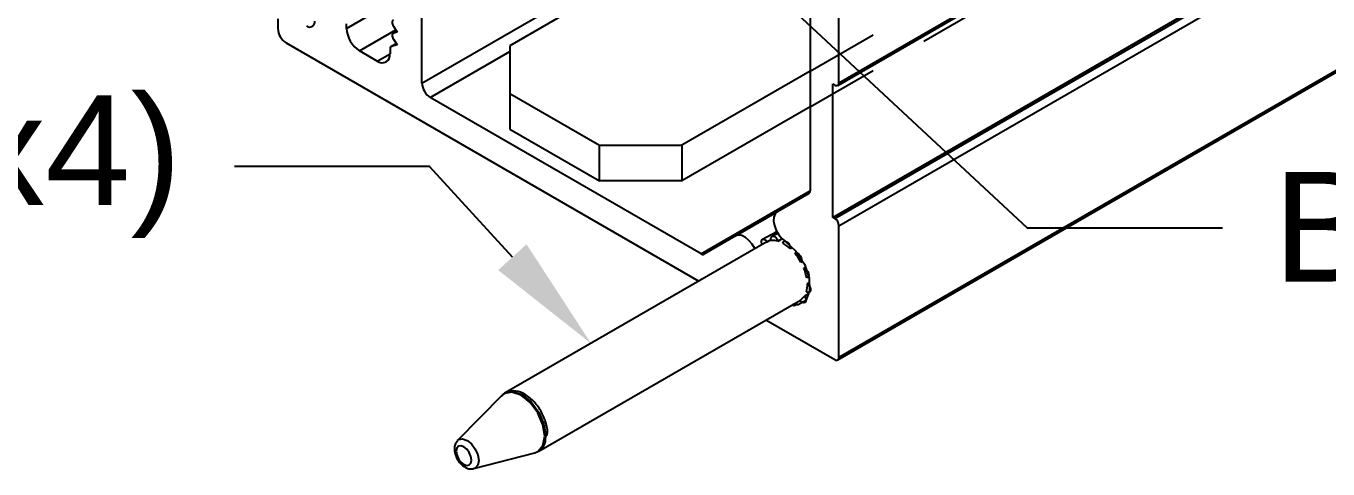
# Model space of a CAD drawing. Extents: x -0.6 to 13.4, y -11.2 to 0.
# Drawn here: x 6.357 to 8.588, y -5.414 to -4.655 of the extents above; entities that cross this region are included whole.
import ezdxf
from ezdxf import colors
from ezdxf.entities.mleader import LeaderData, LeaderLine
from ezdxf.math import Vec2, Vec3

# ---------------------------------------------------------------- set-up
doc = ezdxf.new("R2010")
doc.units = 0
doc.header["$LTSCALE"] = 0.5
doc.header["$MEASUREMENT"] = 0
doc.linetypes.add('HIDDEN', pattern=[0.375, 0.25, -0.125])
for name, color, linetype in [('Brackets', 181, 'CONTINUOUS'), ('FAB DWG', 221, 'CONTINUOUS'), ('Hardware', 242, 'CONTINUOUS'), ('Housing', 150, 'CONTINUOUS')]:
    doc.layers.add(name, color=color, linetype=linetype)
doc.styles.get("Standard").update_dxf_attribs({"font": 'arial.ttf'})

msp = doc.modelspace()

# ---------------------------------------------------------------- linework, layer by layer
at = {"layer": 'Brackets', "linetype": 'HIDDEN', "transparency": 16777216}
for p, q in [((7.7006, -4.7325), (8.86, -4.0633)), ((7.7006, -4.7935), (8.86, -4.1242))]:
    msp.add_line(p, q, dxfattribs=at)
at = {"layer": 'Brackets', "linetype": 'Continuous', "lineweight": 25, "transparency": 16777216}
for p, q in [((7.7006, -4.3919), (7.186, -4.6889)), ((7.186, -4.6889), (7.186, -4.7705)), ((7.7006, -4.7325), (7.4811, -4.8593)), ((7.186, -4.7705), (7.3397, -4.8593)), ((7.186, -4.7705), (7.186, -4.8315)), ((7.7006, -4.7935), (7.4811, -4.9202)), ((7.186, -4.8315), (7.3397, -4.9202)), ((7.3397, -4.9202), (7.3397, -4.8593)), ((7.3397, -4.8593), (7.4811, -4.8593)), ((7.4811, -4.8593), (7.4811, -4.9202)), ((7.4811, -4.9202), (7.3397, -4.9202))]:
    msp.add_line(p, q, dxfattribs=at)
at = {"layer": 'Hardware', "linetype": 'Continuous', "lineweight": 25, "transparency": 16777216}
for p, q in [((7.6436, -5.0074), (7.6192, -5.0205)), ((7.6452, -5.0102), (7.6356, -5.0154)), ((7.6265, -5.0249), (7.1782, -5.2837)), ((7.6265, -5.0249), (7.6273, -5.0245)), ((7.6273, -5.0245), (7.6338, -5.0207)), ((7.6458, -5.0235), (7.6525, -5.0195)), ((7.6572, -5.0235), (7.6561, -5.0241)), ((7.6668, -5.0363), (7.6697, -5.0345)), ((7.6781, -5.0427), (7.6752, -5.0443)), ((7.6848, -5.0594), (7.6876, -5.0576)), ((7.6927, -5.0686), (7.6899, -5.0701)), ((7.6968, -5.0861), (7.6987, -5.0849)), ((7.6994, -5.095), (7.6959, -5.0969)), ((7.2357, -5.3833), (7.684, -5.1245)), ((7.6978, -5.1139), (7.691, -5.1177)), ((7.6995, -5.1113), (7.6995, -5.1113)), ((7.1726, -5.288), (7.0967, -5.365)), ((7.0964, -5.3652), (7.0967, -5.365)), ((7.1245, -5.4133), (7.2292, -5.386))]:
    msp.add_line(p, q, dxfattribs=at)
at = {"layer": 'Hardware', "linetype": 'Continuous', "lineweight": 25, "transparency": 16777216, "flags": 128}
for points in [[(7.634, -5.0224), (7.6336, -5.0194), (7.6341, -5.0169), (7.6355, -5.0154), (7.6375, -5.015), (7.6399, -5.0158), (7.6423, -5.0177), (7.6444, -5.0204), (7.6458, -5.0235)], [(7.6184, -5.0296), (7.618, -5.0286), (7.6173, -5.0255), (7.6174, -5.0228), (7.6185, -5.0209), (7.6203, -5.0201), (7.6226, -5.0205), (7.6251, -5.022), (7.6273, -5.0245)], [(7.6542, -5.0271), (7.655, -5.025), (7.6567, -5.0238), (7.6589, -5.0239), (7.6613, -5.0251), (7.6636, -5.0273), (7.6655, -5.0302), (7.6666, -5.0334), (7.6668, -5.0363)], [(7.6747, -5.0446), (7.6765, -5.0439), (7.6789, -5.0444), (7.6813, -5.046), (7.6835, -5.0485), (7.6851, -5.0515), (7.6859, -5.0546), (7.6858, -5.0574), (7.6848, -5.0594)], [(7.6899, -5.0701), (7.6923, -5.071), (7.6947, -5.073), (7.6967, -5.0758), (7.6981, -5.0789), (7.6985, -5.0819), (7.6981, -5.0844), (7.6968, -5.086), (7.6948, -5.0865)], [(7.6959, -5.0969), (7.6982, -5.0992), (7.7, -5.1021), (7.7011, -5.1053), (7.7012, -5.1081), (7.7004, -5.1104), (7.6989, -5.1116), (7.6967, -5.1116), (7.6943, -5.1105)], [(7.6769, -5.1286), (7.6769, -5.13), (7.6764, -5.1324), (7.675, -5.1339), (7.673, -5.1343), (7.6706, -5.1335), (7.6696, -5.1328)], [(7.691, -5.1177), (7.6926, -5.1208), (7.6933, -5.1239), (7.6931, -5.1265), (7.692, -5.1284), (7.6902, -5.1292), (7.6879, -5.1289), (7.6855, -5.1273), (7.6833, -5.1249)], [(7.2428, -5.3381), (7.234, -5.3178), (7.2209, -5.3001), (7.2054, -5.2876), (7.1899, -5.2822), (7.1768, -5.2848), (7.1726, -5.288)], [(7.1782, -5.2837), (7.1913, -5.2811), (7.2069, -5.2865), (7.2225, -5.2991), (7.2357, -5.3169), (7.2445, -5.3372), (7.2476, -5.357), (7.2475, -5.3601)], [(7.2292, -5.386), (7.234, -5.384), (7.2428, -5.3739), (7.2459, -5.3577), (7.2428, -5.3381)], [(7.1193, -5.3922), (7.1165, -5.3857), (7.1123, -5.38), (7.1073, -5.3759), (7.1023, -5.3742), (7.098, -5.375), (7.0952, -5.3783), (7.0942, -5.3835), (7.0952, -5.3898), (7.098, -5.3964), (7.1023, -5.4021), (7.1073, -5.4061), (7.1123, -5.4079), (7.1165, -5.407), (7.1193, -5.4038), (7.1203, -5.3986), (7.1193, -5.3922)], [(7.0967, -5.365), (7.0987, -5.3634), (7.1052, -5.3621), (7.1128, -5.3648), (7.1204, -5.3709), (7.1269, -5.3797), (7.1313, -5.3896)], [(7.1313, -5.3896), (7.1328, -5.3994), (7.1313, -5.4073), (7.1269, -5.4123), (7.1245, -5.4133)]]:
    msp.add_lwpolyline(points, dxfattribs=at)
at = {"layer": 'Hardware', "linetype": 'Continuous', "lineweight": 25, "transparency": 16777216}
for centre, radius, start, end in [((7.6372, -5.0505), 0.0283, 72.326, 96.4306), ((7.6226, -5.0837), 0.0648, 46.9938, 60.8333), ((7.5996, -5.1067), 0.0974, 29.0925, 39.6278), ((7.6113, -5.1024), 0.085, 10.7947, 22.3345), ((7.652, -5.0984), 0.044, 344.1017, 2.0274), ((7.6736, -5.1068), 0.0205, 300.3881, 327.8459), ((7.2218, -5.3616), 0.0258, 302.6712, 3.371)]:
    msp.add_arc(centre, radius, start, end, dxfattribs=at)
for points, knots in [([(7.2502, -5.3565), (7.2503, -5.3561), (7.2516, -5.3503), (7.2489, -5.3363), (7.2413, -5.3164), (7.2283, -5.2982), (7.2129, -5.2854), (7.1971, -5.2794), (7.1832, -5.2807), (7.1743, -5.285), (7.1718, -5.2892), (7.1715, -5.2897)], [0, 0, 0, 0, 0.008791, 0.152868, 0.304175, 0.454344, 0.60622, 0.748176, 0.86974, 0.983944, 1, 1, 1, 1]), ([(7.0964, -5.3655), (7.0951, -5.367), (7.0925, -5.3704), (7.091, -5.3774), (7.0916, -5.3861), (7.0951, -5.3959), (7.1015, -5.4051), (7.1094, -5.4113), (7.1173, -5.4143), (7.1221, -5.4135), (7.1241, -5.4132)], [0, 0, 0, 0, 0.0902802, 0.1981257, 0.3266966, 0.4734277, 0.6222541, 0.776179, 0.9060558, 1, 1, 1, 1])]:
    msp.add_open_spline(points, degree=3, knots=knots, dxfattribs=at)
at = {"layer": 'Housing', "linetype": 'Continuous', "lineweight": 25, "transparency": 16777216}
for p, q in [((7.75, -4.7521), (7.75, -2.7479)), ((7.748, -4.7567), (9.508, -3.7407)), ((7.75, -4.7521), (9.5076, -3.7375)), ((7.7394, -4.9828), (9.5222, -3.9536)), ((7.743, -4.9848), (9.5224, -3.9576)), ((7.75, -4.9971), (9.5228, -3.9737)), ((7.748, -5.227), (9.5202, -4.204)), ((7.75, -5.2225), (9.5203, -4.2005)), ((7.7006, -4.3312), (7.7006, -4.9374)), ((7.0356, -4.7529), (7.7006, -4.369)), ((7.0356, -4.7529), (7.0356, -4.5732)), ((6.9065, -4.6595), (6.9877, -4.6127)), ((6.7886, -4.6429), (6.7886, -4.6593)), ((6.9065, -4.6595), (6.9065, -4.6513)), ((6.9284, -4.6975), (6.9907, -4.6615)), ((6.9867, -4.6552), (6.9932, -4.6653)), ((6.8027, -4.6838), (7.5101, -5.0921)), ((6.9923, -4.664), (6.9863, -4.6674)), ((6.9867, -4.6773), (6.9932, -4.6874)), ((6.9869, -4.6672), (6.9924, -4.664)), ((6.9932, -4.6653), (6.9869, -4.6672)), ((6.959, -4.7151), (6.9284, -4.6975)), ((6.959, -4.7151), (6.9809, -4.7024)), ((6.9809, -4.6942), (6.9809, -4.7024)), ((6.9918, -4.6852), (6.9825, -4.6906)), ((6.9831, -4.6903), (6.9919, -4.6853)), ((6.9932, -4.6874), (6.9831, -4.6903)), ((7.0498, -4.7774), (7.186, -4.6987)), ((7.7394, -4.7542), (7.743, -4.7562)), ((7.7394, -4.9828), (7.7394, -4.7542)), ((7.5138, -5.0453), (7.0498, -4.7774)), ((7.5138, -5.0453), (7.7006, -4.9375)), ((7.6985, -4.942), (7.6445, -4.9732)), ((7.5728, -5.0146), (7.6441, -4.9734)), ((7.743, -4.9848), (7.7394, -4.9828)), ((7.5728, -5.0146), (7.5188, -5.0458)), ((7.75, -5.2225), (7.75, -4.9971)), ((7.6251, -5.1585), (7.743, -5.2265))]:
    msp.add_line(p, q, dxfattribs=at)
at = {"layer": 'Housing', "linetype": 'Continuous', "lineweight": 25, "transparency": 16777216, "flags": 128}
for points in [[(6.9869, -4.6451), (6.986, -4.6456), (6.9853, -4.6464), (6.9848, -4.6475), (6.9846, -4.6489), (6.9848, -4.6504), (6.9851, -4.652), (6.9858, -4.6537), (6.9867, -4.6552)], [(6.9869, -4.6672), (6.986, -4.6677), (6.9853, -4.6685), (6.9848, -4.6696), (6.9846, -4.6709), (6.9848, -4.6725), (6.9851, -4.6741), (6.9858, -4.6757), (6.9867, -4.6773)], [(7.6445, -4.9732), (7.6408, -4.9768), (7.6386, -4.9823), (7.6382, -4.9892), (7.6395, -4.997), (7.6425, -5.0051), (7.6469, -5.0127), (7.6524, -5.0193), (7.6585, -5.0244)], [(7.606, -5.0367), (7.6058, -5.0364), (7.6014, -5.0288), (7.5959, -5.0222), (7.5898, -5.0171), (7.5836, -5.014), (7.5778, -5.0132), (7.5728, -5.0146)], [(7.6585, -5.0244), (7.6764, -5.0407), (7.6908, -5.0628), (7.6991, -5.0869), (7.6999, -5.1089), (7.6932, -5.1251), (7.68, -5.1327), (7.67, -5.1326)]]:
    msp.add_lwpolyline(points, dxfattribs=at)
at = {"layer": 'Housing', "linetype": 'Continuous', "lineweight": 25, "transparency": 16777216}
for centre, radius, start, end in [((6.8193, -4.6579), 0.0307, 182.6055, 237.3945), ((6.8432, -4.6481), 0.00873, 230.7967, 9.214), ((6.9541, -4.6573), 0.0476, 182.6054, 237.3945), ((6.9675, -4.7046), 0.0135, 230.7966, 9.2134), ((6.9846, -4.6938), 0.00371, 112.5511, 187.6412), ((7.0663, -4.7515), 0.0307, 182.6055, 237.3945), ((7.7457, -4.7528), 0.00437, 230.7967, 9.214), ((7.6956, -4.9379), 0.00503, 305.698, 5.6204), ((7.7347, -4.9978), 0.0154, 2.6055, 57.3945), ((7.5168, -5.0412), 0.00503, 234.3818, 294.3139), ((7.7457, -5.2232), 0.00437, 230.7967, 9.214)]:
    msp.add_arc(centre, radius, start, end, dxfattribs=at)

# ---------------------------------------------------------------- leaders
at = {"layer": 'FAB DWG', "transparency": 16777216}
ml = msp.add_multileader_mtext('Standard', dxfattribs=at)
ml.set_content('BK00642', color=256)
ml.set_leader_properties()
ml.build(insert=Vec2(0, 0))
ml.multileader.update_dxf_attribs({"dogleg_length": 0.3345, "arrow_head_size": 0.2})
ctx = ml.context
ctx.base_point, ctx.char_height, ctx.arrow_head_size, ctx.landing_gap_size, ctx.plane_origin = Vec3(8.407, -5.0005), 0.188, 0.2, 0.12, Vec3(6.3618, -4.2916)
ctx.text_align_type = 2
notes = []
notes.append((ctx, [(0, (1, 1, 0), (8.0725, -5.0005), (1, 0), 0.3345, [(0, [(7.4483, -4.4194)], 0, [])])]))
ctx.mtext.insert, ctx.mtext.width, ctx.mtext.defined_height, ctx.mtext.alignment, ctx.mtext.flow_direction = Vec3(9.5746, -4.9049), 2.307685, 0.426, 3, 5
ml = msp.add_multileader_mtext('Standard', dxfattribs=at)
ml.set_content('PN00014 (x4)', color=256)
ml.set_leader_properties()
ml.build(insert=Vec2(0, 0))
ml.multileader.update_dxf_attribs({"dogleg_length": 0.3345, "arrow_head_size": 0.2})
ctx = ml.context
ctx.base_point, ctx.char_height, ctx.arrow_head_size, ctx.landing_gap_size, ctx.plane_origin = Vec3(4.8835, -4.8955), 0.188, 0.2, 0.12, Vec3(8.6728, -4.7823)
notes.append((ctx, [(0, (1, 1, 0), (7.0487, -4.8955), (-1, 0), 0.3345, [(0, [(7.3253, -5.1988)], 0, [])])]))
ctx.mtext.insert, ctx.mtext.width, ctx.mtext.defined_height, ctx.mtext.flow_direction = Vec3(5.0035, -4.7738), 2.307685, 0.426, 5
for ctx, leaders in notes:
    for number, flags, end, landing, length, lines in leaders:
        leader = LeaderData()
        leader.index, (leader.has_last_leader_line, leader.has_dogleg_vector, leader.attachment_direction) = number, flags
        leader.last_leader_point, leader.dogleg_vector, leader.dogleg_length = Vec3(end), Vec3(landing), length
        for number, points, colour, breaks in lines:
            line = LeaderLine()
            line.index, line.vertices, line.color, line.breaks = number, Vec3.list(points), colors.encode_raw_color(colour), breaks
            leader.lines.append(line)
        ctx.leaders.append(leader)

doc.saveas('drawing.dxf')
